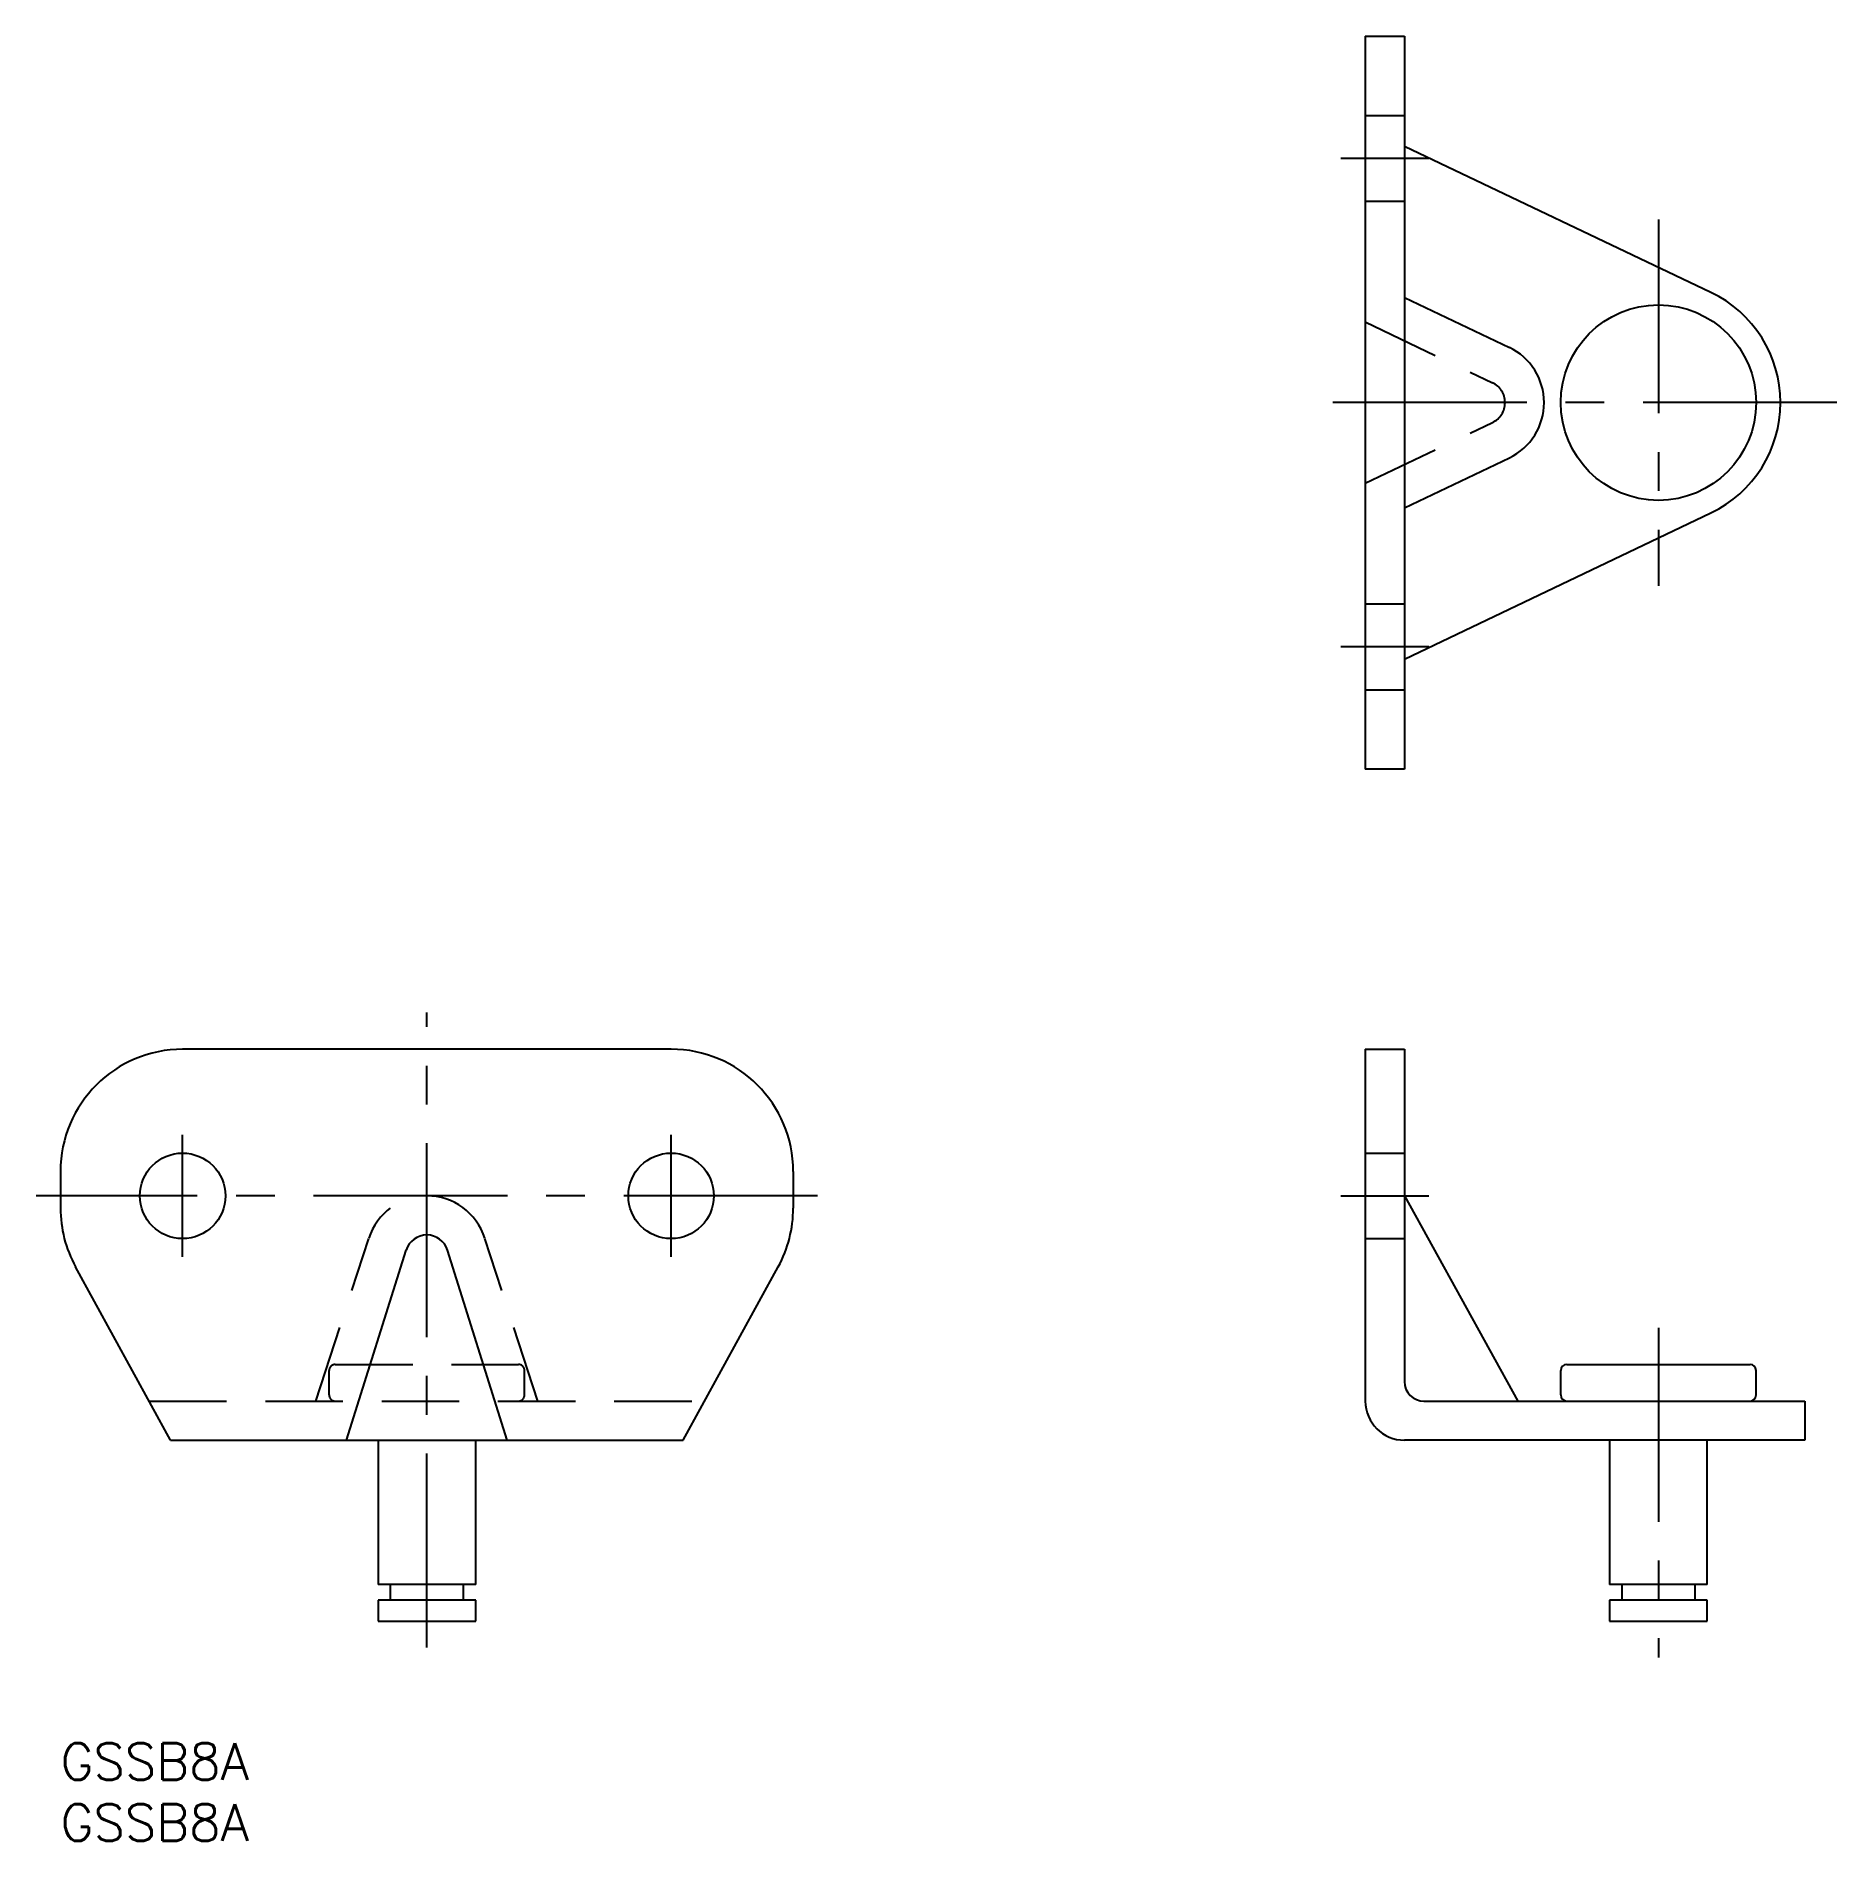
# Model space of a CAD drawing. Extents: x -2 to 145, y -8 to 140.
import ezdxf

# ---------------------------------------------------------------- set-up
doc = ezdxf.new("R2010")
doc.units = 0
doc.header["$LTSCALE"] = 0.5
doc.linetypes.add('CENTER', pattern=[50.8, 31.75, -6.35, 6.35, -6.35])
doc.linetypes.add('DASHED', pattern=[19.05, 12.7, -6.35])
for name, color, linetype in [('MSM_CENTER', 1, 'CENTER'), ('MSM_CONTINUOUS', 7, 'CONTINUOUS'), ('MSM_DASHED', 4, 'DASHED'), ('MSM_PART_NUMBER', 7, 'CONTINUOUS')]:
    doc.layers.add(name, color=color, linetype=linetype)
doc.styles.get("Standard").update_dxf_attribs({"font": 'txt.shx', "height": 3, "bigfont": 'bigfont.shx'})

# ---------------------------------------------------------------- blocks, each defined once
blk = doc.blocks.new('*U2')
at = {"layer": 'MSM_PART_NUMBER'}
blk.add_text('GSSB8A', height=3, dxfattribs=at).set_placement((0, -3))
blk = doc.blocks.new('*U3')
at = {"layer": 'MSM_PART_NUMBER'}
blk.add_text('GSSB8A', height=3, dxfattribs=at).set_placement((0, -8))

msp = doc.modelspace()

# ---------------------------------------------------------------- linework, layer by layer
at = {"layer": 'MSM_CENTER'}
for p, q in [((104.85, 129.73), (112.05, 129.73)), ((130.85, 124.73), (130.85, 94.73)), ((145.47, 109.73), (104.11, 109.73)), ((112.05, 89.73), (104.85, 89.73)), ((30, 7.83), (30, 59.8)), ((10, 39.8), (10, 49.8)), ((50, 39.8), (50, 49.8)), ((62, 44.8), (-2, 44.8)), ((104.85, 44.8), (112.05, 44.8)), ((130.85, 34), (130.85, 7))]:
    msp.add_line(p, q, dxfattribs=at)
at = {"layer": 'MSM_CONTINUOUS'}
for p, q in [((106.85, 139.73), (106.85, 79.73)), ((106.85, 139.73), (110.05, 139.73)), ((110.05, 139.73), (110.05, 79.73)), ((110.05, 130.73), (135.15, 118.76)), ((110.05, 118.34), (118.65, 114.24)), ((110.05, 101.12), (118.65, 105.22)), ((110.05, 88.73), (135.15, 100.71)), ((110.05, 79.73), (106.85, 79.73)), ((50, 56.8), (10, 56.8)), ((106.85, 56.8), (106.85, 28)), ((106.85, 56.8), (110.05, 56.8)), ((110.05, 56.8), (110.05, 29.6)), ((0, 46.8), (0, 43.8)), ((60, 46.8), (60, 43.8)), ((110.05, 44.8), (119.34, 28)), ((23.41, 24.8), (28.31, 40.36)), ((36.59, 24.8), (31.69, 40.36)), ((9, 24.8), (1.23, 39)), ((51, 24.8), (58.77, 39)), ((122.85, 28.5), (122.85, 30.5)), ((123.35, 31), (138.35, 31)), ((138.85, 28.5), (138.85, 30.5)), ((111.65, 28), (142.85, 28)), ((142.85, 28), (142.85, 24.8)), ((9, 24.8), (51, 24.8)), ((26, 24.8), (26, 13)), ((34, 13), (34, 24.8)), ((142.85, 24.8), (110.05, 24.8)), ((126.85, 24.8), (126.85, 13)), ((134.85, 13), (134.85, 24.8)), ((34, 13), (26, 13)), ((27, 13), (27, 11.7)), ((33, 11.7), (33, 13)), ((134.85, 13), (126.85, 13)), ((127.85, 13), (127.85, 11.7)), ((133.85, 11.7), (133.85, 13)), ((26, 11.7), (26, 10)), ((34, 11.7), (26, 11.7)), ((34, 10), (34, 11.7)), ((134.85, 11.7), (126.85, 11.7)), ((126.85, 11.7), (126.85, 10)), ((134.85, 10), (134.85, 11.7)), ((26, 10), (34, 10)), ((126.85, 10), (134.85, 10))]:
    msp.add_line(p, q, dxfattribs=at)
for centre, radius in [((130.85, 109.73), 8), ((10, 44.8), 3.5), ((50, 44.8), 3.5)]:
    msp.add_circle(centre, radius, dxfattribs=at)
for centre, radius, start, end in [((130.85, 109.73), 10, 295.4993, 64.5007), ((116.49, 109.73), 5, 295.4993, 64.5007), ((10, 46.8), 10, 90, 180), ((50, 46.8), 10, 0, 90), ((10, 43.8), 10, 180, 208.6951), ((50, 43.8), 10, 331.3049, 0), ((30, 39.83), 1.77, 17.4862, 162.5138), ((111.65, 29.6), 1.6, 180, 270), ((123.35, 30.5), 0.5, 90, 180), ((138.35, 30.5), 0.5, 0, 90), ((123.35, 28.5), 0.5, 180, 270), ((138.35, 28.5), 0.5, 270, 0), ((110.05, 28), 3.2, 180, 270)]:
    msp.add_arc(centre, radius, start, end, dxfattribs=at)
at = {"layer": 'MSM_DASHED'}
for p, q in [((106.85, 133.23), (110.05, 133.23)), ((106.85, 126.23), (110.05, 126.23)), ((106.85, 116.33), (117.27, 111.36)), ((106.85, 103.14), (117.27, 108.11)), ((110.05, 93.23), (106.85, 93.23)), ((106.85, 86.23), (110.05, 86.23)), ((106.85, 48.3), (110.05, 48.3)), ((20.91, 28), (25.26, 41.32)), ((39.09, 28), (34.74, 41.32)), ((106.85, 41.3), (110.05, 41.3)), ((22, 28.5), (22, 30.5)), ((22.5, 31), (37.5, 31)), ((38, 28.5), (38, 30.5)), ((7.25, 28), (52.75, 28))]:
    msp.add_line(p, q, dxfattribs=at)
for centre, radius, start, end in [((116.49, 109.73), 1.8, 295.4993, 64.5007), ((30, 39.83), 4.97, 17.4862, 162.5138), ((22.5, 30.5), 0.5, 90, 180), ((37.5, 30.5), 0.5, 0, 90), ((22.5, 28.5), 0.5, 180, 270), ((37.5, 28.5), 0.5, 270, 0)]:
    msp.add_arc(centre, radius, start, end, dxfattribs=at)

# ---------------------------------------------------------------- block references
at = {"layer": 'MSM_CONTINUOUS'}
for name in ['*U2', '*U3']:
    msp.add_blockref(name, (0, 0), dxfattribs=at)

doc.saveas('drawing.dxf')
